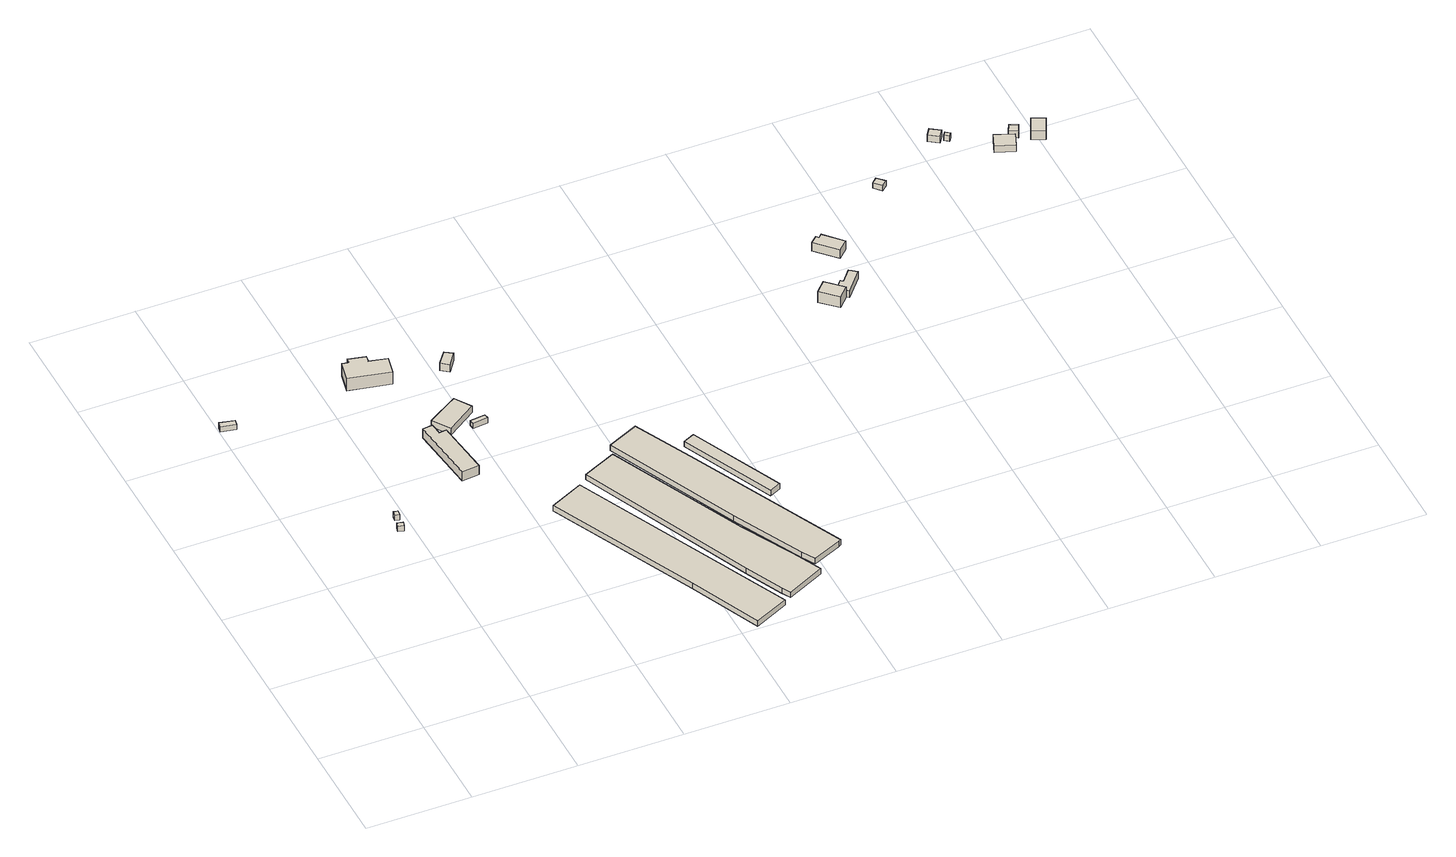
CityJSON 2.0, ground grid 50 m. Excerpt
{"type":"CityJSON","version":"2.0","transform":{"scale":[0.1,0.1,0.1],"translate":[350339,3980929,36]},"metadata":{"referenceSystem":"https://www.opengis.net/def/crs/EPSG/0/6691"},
"CityObjects":{
"building1":{"type":"Building","attributes":{"measuredHeight":3},"geometry":[{"type":"Solid","lod":"1","boundaries":[[[[0,1,2,3]],[[2,4,5,3]],[[1,6,4,2]],[[0,7,6,1]],[[3,5,7,0]],[[4,6,7,5]]]]}]},
"building2":{"type":"Building","attributes":{"measuredHeight":3},"geometry":[{"type":"Solid","lod":"1","boundaries":[[[[8,9,10,11]],[[10,12,13,11]],[[9,14,12,10]],[[8,15,14,9]],[[11,13,15,8]],[[12,14,15,13]]]]}]},
"building3":{"type":"Building","attributes":{"measuredHeight":3},"geometry":[{"type":"Solid","lod":"1","boundaries":[[[[16,17,18,19]],[[18,20,21,19]],[[17,22,20,18]],[[16,23,22,17]],[[19,21,23,16]],[[20,22,23,21]]]]}]},
"building4":{"type":"Building","attributes":{"measuredHeight":7.2},"geometry":[{"type":"Solid","lod":"1","boundaries":[[[[24,25,26,27,28,29]],[[28,30,31,29]],[[27,32,30,28]],[[26,33,32,27]],[[25,34,33,26]],[[24,35,34,25]],[[29,31,35,24]],[[30,32,33,34,35,31]]]]}]},
"building5":{"type":"Building","attributes":{"measuredHeight":8.6},"geometry":[{"type":"Solid","lod":"1","boundaries":[[[[36,37,38,39,40,41,42,43]],[[42,44,45,43]],[[41,46,44,42]],[[40,47,46,41]],[[39,48,47,40]],[[38,49,48,39]],[[37,50,49,38]],[[36,51,50,37]],[[43,45,51,36]],[[44,46,47,48,49,50,51,45]]]]}]},
"building6":{"type":"Building","attributes":{"measuredHeight":4.4},"geometry":[{"type":"Solid","lod":"1","boundaries":[[[[52,53,54,55]],[[54,56,57,55]],[[53,58,56,54]],[[52,59,58,53]],[[55,57,59,52]],[[56,58,59,57]]]]}]},
"building7":{"type":"Building","attributes":{"measuredHeight":3},"geometry":[{"type":"Solid","lod":"1","boundaries":[[[[60,61,62,63]],[[62,64,65,63]],[[61,66,64,62]],[[60,67,66,61]],[[63,65,67,60]],[[64,66,67,65]]]]}]},
"building8":{"type":"Building","attributes":{"measuredHeight":3},"geometry":[{"type":"Solid","lod":"1","boundaries":[[[[68,69,70,71,72]],[[71,73,74,72]],[[70,75,73,71]],[[69,76,75,70]],[[68,77,76,69]],[[72,74,77,68]],[[73,75,76,77,74]]]]}]},
"building9":{"type":"Building","attributes":{"measuredHeight":4.1},"geometry":[{"type":"Solid","lod":"1","boundaries":[[[[78,79,80,81]],[[80,82,83,81]],[[79,84,82,80]],[[78,85,84,79]],[[81,83,85,78]],[[82,84,85,83]]]]}]},
"building10":{"type":"Building","attributes":{"measuredHeight":3},"geometry":[{"type":"Solid","lod":"1","boundaries":[[[[86,87,88,89,90,91,92,93]],[[92,94,95,93]],[[91,96,94,92]],[[90,97,96,91]],[[89,98,97,90]],[[88,99,98,89]],[[87,100,99,88]],[[86,101,100,87]],[[93,95,101,86]],[[94,96,97,98,99,100,101,95]]]]}]},
"building11":{"type":"Building","attributes":{"measuredHeight":3},"geometry":[{"type":"Solid","lod":"1","boundaries":[[[[102,103,104,105,106,107,108,109]],[[108,110,111,109]],[[107,112,110,108]],[[106,113,112,107]],[[105,114,113,106]],[[104,115,114,105]],[[103,116,115,104]],[[102,117,116,103]],[[109,111,117,102]],[[110,112,113,114,115,116,117,111]]]]}]},
"building12":{"type":"Building","attributes":{"measuredHeight":3},"geometry":[{"type":"Solid","lod":"1","boundaries":[[[[118,119,120,121]],[[120,122,123,121]],[[119,124,122,120]],[[118,125,124,119]],[[121,123,125,118]],[[122,124,125,123]]]]}]},
"building13":{"type":"Building","attributes":{"measuredHeight":8.9},"geometry":[{"type":"Solid","lod":"1","boundaries":[[[[126,127,128,129]],[[128,130,131,129]],[[127,132,130,128]],[[126,133,132,127]],[[129,131,133,126]],[[130,132,133,131]]]]}]},
"building14":{"type":"Building","attributes":{"measuredHeight":4.9},"geometry":[{"type":"Solid","lod":"1","boundaries":[[[[134,135,136,137,138,139]],[[138,140,141,139]],[[137,142,140,138]],[[136,143,142,137]],[[135,144,143,136]],[[134,145,144,135]],[[139,141,145,134]],[[140,142,143,144,145,141]]]]}]},
"building15":{"type":"Building","attributes":{"measuredHeight":6.9},"geometry":[{"type":"Solid","lod":"1","boundaries":[[[[146,147,148,149,150,151]],[[150,152,153,151]],[[149,154,152,150]],[[148,155,154,149]],[[147,156,155,148]],[[146,157,156,147]],[[151,153,157,146]],[[152,154,155,156,157,153]]]]}]},
"building16":{"type":"Building","attributes":{"measuredHeight":3},"geometry":[{"type":"Solid","lod":"1","boundaries":[[[[158,159,160,161]],[[160,162,163,161]],[[159,164,162,160]],[[158,165,164,159]],[[161,163,165,158]],[[162,164,165,163]]]]}]},
"building17":{"type":"Building","attributes":{"荒川水系越辺川洪水浸水想定区域（計画規模）.規模":"L1","荒川水系越辺川洪水浸水想定区域（計画規模）.浸水ランク":"2","荒川水系越辺川洪水浸水想定区域（計画規模）.浸水深":0.61,"荒川水系越辺川洪水浸水想定区域（想定最大規模）.規模":"L2","荒川水系越辺川洪水浸水想定区域（想定最大規模）.浸水ランク":"2","荒川水系越辺川洪水浸水想定区域（想定最大規模）.浸水深":1.29,"荒川水系越辺川洪水浸水想定区域（想定最大規模）.継続時間":14.91,"measuredHeight":3.5},"geometry":[{"type":"Solid","lod":"1","boundaries":[[[[166,167,168,169]],[[168,170,171,169]],[[167,172,170,168]],[[166,173,172,167]],[[169,171,173,166]],[[170,172,173,171]]]]}]},
"building18":{"type":"Building","attributes":{"荒川水系越辺川洪水浸水想定区域（計画規模）.規模":"L1","荒川水系越辺川洪水浸水想定区域（計画規模）.浸水ランク":"2","荒川水系越辺川洪水浸水想定区域（計画規模）.浸水深":0.62,"荒川水系越辺川洪水浸水想定区域（想定最大規模）.規模":"L2","荒川水系越辺川洪水浸水想定区域（想定最大規模）.浸水ランク":"2","荒川水系越辺川洪水浸水想定区域（想定最大規模）.浸水深":1.3,"荒川水系越辺川洪水浸水想定区域（想定最大規模）.継続時間":14.91,"measuredHeight":3},"geometry":[{"type":"Solid","lod":"1","boundaries":[[[[174,175,176,177]],[[176,178,179,177]],[[175,180,178,176]],[[174,181,180,175]],[[177,179,181,174]],[[178,180,181,179]]]]}]},
"building19":{"type":"Building","attributes":{"荒川水系越辺川洪水浸水想定区域（計画規模）.規模":"L1","荒川水系越辺川洪水浸水想定区域（計画規模）.浸水ランク":"1","荒川水系越辺川洪水浸水想定区域（計画規模）.浸水深":0.08,"荒川水系越辺川洪水浸水想定区域（想定最大規模）.規模":"L2","荒川水系越辺川洪水浸水想定区域（想定最大規模）.浸水ランク":"2","荒川水系越辺川洪水浸水想定区域（想定最大規模）.浸水深":0.63,"荒川水系越辺川洪水浸水想定区域（想定最大規模）.継続時間":4.25,"measuredHeight":4.3},"geometry":[{"type":"Solid","lod":"1","boundaries":[[[[182,183,184,185]],[[184,186,187,185]],[[183,188,186,184]],[[182,189,188,183]],[[185,187,189,182]],[[186,188,189,187]]]]}]},
"building20":{"type":"Building","attributes":{"荒川水系越辺川洪水浸水想定区域（計画規模）.規模":"L1","荒川水系越辺川洪水浸水想定区域（計画規模）.浸水ランク":"1","荒川水系越辺川洪水浸水想定区域（計画規模）.浸水深":0.22,"荒川水系越辺川洪水浸水想定区域（想定最大規模）.規模":"L2","荒川水系越辺川洪水浸水想定区域（想定最大規模）.浸水ランク":"2","荒川水系越辺川洪水浸水想定区域（想定最大規模）.浸水深":0.91,"荒川水系越辺川洪水浸水想定区域（想定最大規模）.継続時間":4.25,"measuredHeight":3.8},"geometry":[{"type":"Solid","lod":"1","boundaries":[[[[190,191,192,193]],[[192,194,195,193]],[[191,196,194,192]],[[190,197,196,191]],[[193,195,197,190]],[[194,196,197,195]]]]}]},
"building21":{"type":"Building","attributes":{"荒川水系越辺川洪水浸水想定区域（計画規模）.規模":"L1","荒川水系越辺川洪水浸水想定区域（計画規模）.浸水ランク":"1","荒川水系越辺川洪水浸水想定区域（計画規模）.浸水深":0.08,"荒川水系越辺川洪水浸水想定区域（想定最大規模）.規模":"L2","荒川水系越辺川洪水浸水想定区域（想定最大規模）.浸水ランク":"2","荒川水系越辺川洪水浸水想定区域（想定最大規模）.浸水深":0.77,"荒川水系越辺川洪水浸水想定区域（想定最大規模）.継続時間":5.36,"measuredHeight":6.4},"geometry":[{"type":"Solid","lod":"1","boundaries":[[[[198,199,200,201]],[[200,202,203,201]],[[199,204,202,200]],[[198,205,204,199]],[[201,203,205,198]],[[202,204,205,203]]]]}]}
},
"vertices":[
[77,2132,13],[72,2105,13],[2,2119,13],[7,2147,13],[2,2119,43],[7,2147,43],[72,2105,43],[77,2132,43],
[456,1218,20],[450,1195,20],[422,1202,20],[428,1225,20],[422,1202,50],[428,1225,50],[450,1195,50],[456,1218,50],
[466,1296,19],[463,1270,19],[440,1274,19],[444,1299,19],[440,1274,49],[444,1299,49],[463,1270,49],[466,1296,49],
[817,1401,9],[780,1731,9],[827,1736,9],[834,1679,9],[869,1683,9],[900,1411,9],[869,1683,60],[900,1411,60],[834,1679,60],[827,1736,60],[780,1731,60],[817,1401,60],
[827,2195,8],[808,2106,8],[611,2148,8],[632,2246,8],[661,2240,8],[665,2262,8],[747,2244,8],[741,2214,8],[747,2244,78],[741,2214,78],[665,2262,78],[661,2240,78],[632,2246,78],[611,2148,78],[808,2106,78],[827,2195,78],
[990,1872,11],[1041,1792,11],[897,1695,11],[842,1780,11],[897,1695,47],[842,1780,47],[1041,1792,47],[990,1872,47],
[1070,1725,11],[1073,1703,11],[1001,1694,11],[998,1717,11],[1001,1694,41],[998,1717,41],[1073,1703,41],[1070,1725,41],
[1249,1134,15],[1740,81,15],[1575,3,15],[1422,346,15],[1088,1056,15],[1422,346,45],[1088,1056,45],[1575,3,45],[1740,81,45],[1249,1134,45],
[1109,2136,12],[1064,2072,12],[1027,2101,12],[1073,2161,12],[1027,2101,53],[1073,2161,53],[1064,2072,53],[1109,2136,53],
[1461,1260,14],[1765,601,14],[1901,340,14],[1965,206,14],[1783,118,14],[1760,159,14],[1673,343,14],[1301,1186,14],[1673,343,44],[1301,1186,44],[1760,159,44],[1783,118,44],[1965,206,44],[1901,340,44],[1765,601,44],[1461,1260,44],
[1626,1388,13],[1771,1088,13],[2121,345,13],[2109,338,13],[1971,276,13],[1934,340,13],[1766,680,13],[1476,1319,13],[1766,680,43],[1476,1319,43],[1934,340,43],[1971,276,43],[2109,338,43],[2121,345,43],[1771,1088,43],[1626,1388,43],
[1831,1236,13],[2035,788,13],[1980,763,13],[1776,1211,13],[1980,763,43],[1776,1211,43],[2035,788,43],[1831,1236,43],
[2815,1818,11],[2766,1767,11],[2690,1840,11],[2739,1891,11],[2690,1840,72],[2739,1891,72],[2766,1767,72],[2815,1818,72],
[2828,1811,11],[2783,1849,11],[2818,1891,11],[2830,1881,11],[2879,1939,11],[2913,1911,11],[2879,1939,50],[2913,1911,50],[2830,1881,50],[2818,1891,50],[2783,1849,50],[2828,1811,50],
[2842,2195,4],[2852,2184,4],[2868,2199,4],[2947,2115,4],[2900,2071,4],[2810,2166,4],[2900,2071,52],[2810,2166,52],[2947,2115,52],[2868,2199,52],[2852,2184,52],[2842,2195,52],
[3242,2453,8],[3274,2419,8],[3248,2395,8],[3216,2430,8],[3248,2395,38],[3216,2430,38],[3274,2419,38],[3242,2453,38],
[3627,2618,7],[3603,2582,7],[3556,2613,7],[3580,2649,7],[3556,2613,43],[3580,2649,43],[3603,2582,43],[3627,2618,43],
[3657,2591,8],[3644,2574,8],[3623,2590,8],[3636,2607,8],[3623,2590,38],[3636,2607,38],[3644,2574,38],[3657,2591,38],
[3874,2390,12],[3786,2423,12],[3814,2495,12],[3902,2459,12],[3814,2495,49],[3902,2459,49],[3786,2423,49],[3874,2390,49],
[3939,2505,13],[3921,2467,13],[3881,2486,13],[3899,2524,13],[3881,2486,51],[3899,2524,51],[3921,2467,51],[3939,2505,51],
[4026,2412,8],[3965,2440,8],[4001,2518,8],[4062,2490,8],[4001,2518,58],[4062,2490,58],[3965,2440,58],[4026,2412,58]
]}
